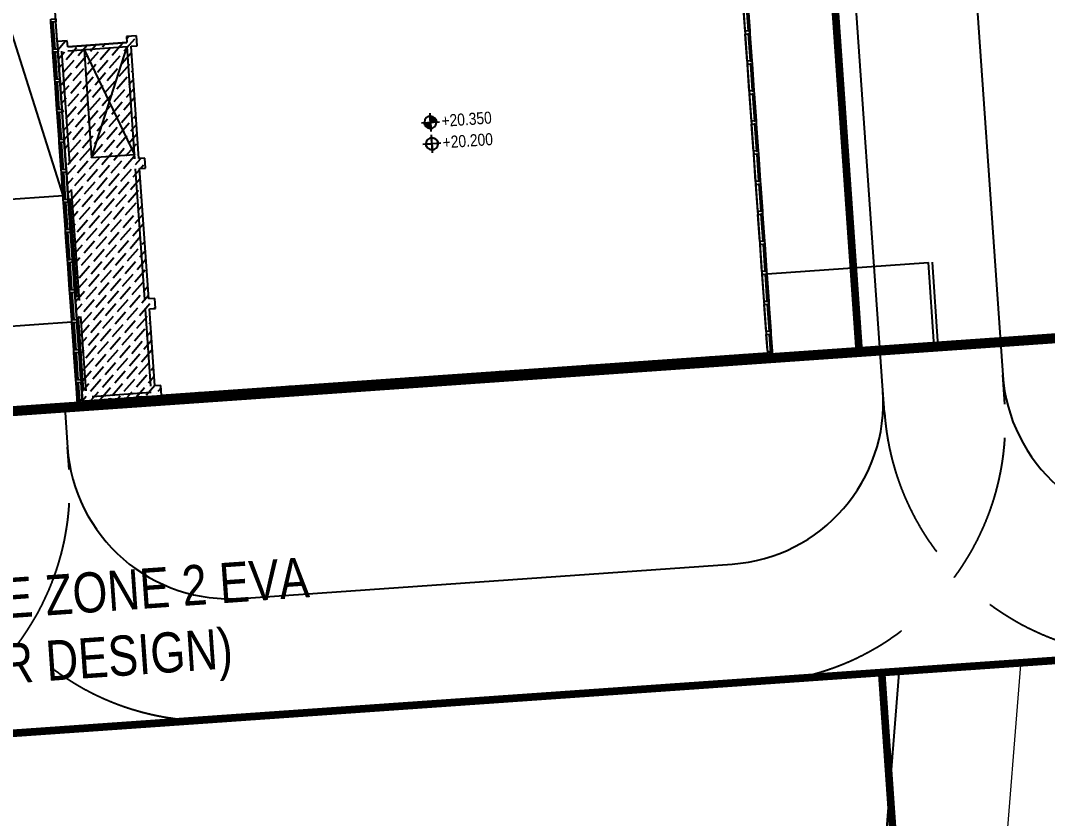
# Model space of a CAD drawing. Header units: millimetres. Extents: x 306 to 836129804, y -168137 to 818603917.
# Drawn here: x 834656733 to 834707865, y 818069631 to 818109355 of the extents above; entities that cross this region are included whole.
import ezdxf

# ---------------------------------------------------------------- set-up
doc = ezdxf.new("R2010")
doc.units = ezdxf.units.MM
doc.header["$LTSCALE"] = 3
for name, pattern in [('ACAD_ISO03W100', [30, 12, -18]), ('DASHED', [0.75, 0.5, -0.25]), ('HIDDEN', [0.375, 0.25, -0.125])]:
    doc.linetypes.add(name, pattern=pattern)
doc.layers.get('Defpoints').update_dxf_attribs({"color": 32})
doc.layers.add('_PARCEL BOUNDARY', color=10, linetype='DASHED')
doc.layers.add('Eva-New', color=1, linetype='ACAD_ISO03W100', lineweight=18)
doc.layers.add('UAJ-00ANNO-t', color=7, linetype='Continuous', lineweight=5)
doc.styles.add('16085_1-300', font='ARIALN.TTF')
doc.styles.add('Style-Arial', font='arial.ttf', dxfattribs={"width": 0.8})

# ---------------------------------------------------------------- blocks, each defined once
blk = doc.blocks.new('P29')
at = {"layer": 'Defpoints', "extrusion": (0, 0, -1)}
h = blk.add_hatch(color=256, dxfattribs=at)
edge = h.paths.add_edge_path(flags=0)
edge.add_line((-835185989, 818163906), (-835185690, 818163885))
edge.add_ellipse((-835185989, 818163906), major_axis=(64, 293), ratio=1, start_angle=188.3496, end_angle=278.3496, ccw=False)
edge.add_line((-835186010, 818163607), (-835185989, 818163906))
h = blk.add_hatch(color=256, dxfattribs=at)
edge = h.paths.add_edge_path(flags=0)
edge.add_line((-835185989, 818163906), (-835186288, 818163927))
edge.add_ellipse((-835185989, 818163906), major_axis=(295, 54), ratio=1, start_angle=75.6948, end_angle=165.6948, ccw=False)
edge.add_line((-835185968, 818164206), (-835185989, 818163906))
at = {"layer": 'Defpoints'}
for p, q in [((835199998, 818192216), (835202781, 818152413)), ((835167412, 818167934), (835167182, 818171226)), ((835201660, 818168449), (835201566, 818169796)), ((835201909, 818168466), (835201815, 818169813)), ((835167189, 818167543), (835167095, 818168890)), ((835167438, 818167560), (835167344, 818168907)), ((835167911, 818167969), (835167412, 818167934)), ((835167911, 818167969), (835167412, 818167934)), ((835167932, 818167670), (835167911, 818167969)), ((835167932, 818167670), (835167911, 818167969)), ((835171353, 818168210), (835170854, 818168175)), ((835171353, 818168210), (835170854, 818168175)), ((835170854, 818168175), (835170875, 818167876)), ((835170854, 818168175), (835170875, 818167876)), ((835171387, 818167711), (835171353, 818168210)), ((835171387, 818167711), (835171353, 818168210)), ((835201764, 818166953), (835201670, 818168299)), ((835202014, 818166970), (835201920, 818168317)), ((835167412, 818167934), (835168664, 818150028)), ((835167838, 818161849), (835167447, 818167436)), ((835168037, 818161863), (835167647, 818167450)), ((835167932, 818167670), (835170875, 818167876)), ((835170875, 818167876), (835167932, 818167670)), ((835170875, 818167876), (835167932, 818167670)), ((835167946, 818167470), (835170889, 818167676)), ((835171279, 818162090), (835170889, 818167676)), ((835171088, 818167690), (835171387, 818167711)), ((835171088, 818167690), (835171387, 818167711)), ((835171479, 818162104), (835171088, 818167690)), ((835171479, 818162104), (835171088, 818167690)), ((835171479, 818162104), (835171088, 818167690)), ((835167294, 818166047), (835167199, 818167393)), ((835167543, 818166064), (835167449, 818167411)), ((835201869, 818165456), (835201775, 818166803)), ((835202118, 818165474), (835202024, 818166820)), ((835167648, 818164568), (835167553, 818165914)), ((835167398, 818164550), (835167304, 818165897)), ((835201973, 818163960), (835201879, 818165307)), ((835202223, 818163977), (835202129, 818165324)), ((835167503, 818163054), (835167409, 818164401)), ((835167752, 818163071), (835167658, 818164418)), ((835202078, 818162464), (835201984, 818163810)), ((835202327, 818162481), (835202233, 818163828)), ((835167607, 818161558), (835167513, 818162904)), ((835167857, 818161575), (835167763, 818162922)), ((835202432, 818160985), (835202338, 818162331)), ((835171778, 818162125), (835171479, 818162104)), ((835171778, 818162125), (835171479, 818162104)), ((835171813, 818161626), (835171778, 818162125)), ((835171813, 818161626), (835171778, 818162125)), ((835202183, 818160967), (835202089, 818162314)), ((835167712, 818160061), (835167618, 818161408)), ((835167961, 818160079), (835167867, 818161425)), ((835171767, 818155107), (835171314, 818161591)), ((835171514, 818161605), (835171813, 818161626)), ((835171514, 818161605), (835171813, 818161626)), ((835171967, 818155121), (835171514, 818161605)), ((835171967, 818155121), (835171514, 818161605)), ((835171967, 818155121), (835171514, 818161605)), ((835202287, 818159471), (835202193, 818160818)), ((835202537, 818159488), (835202443, 818160835)), ((835168315, 818155016), (835167928, 818160552)), ((835168515, 818155030), (835168128, 818160566)), ((835167817, 818158565), (835167722, 818159912)), ((835168066, 818158582), (835167972, 818159929)), ((835202392, 818157975), (835202298, 818159321)), ((835202641, 818157992), (835202547, 818159339)), ((835167921, 818157068), (835167827, 818158415)), ((835168171, 818157086), (835168076, 818158433)), ((835202497, 818156478), (835202402, 818157825)), ((835202746, 818156496), (835202652, 818157842)), ((835168026, 818155572), (835167932, 818156919)), ((835168275, 818155590), (835168181, 818156936)), ((835202601, 818154982), (835202507, 818156329)), ((835202851, 818154999), (835202756, 818156346)), ((835168130, 818154076), (835168036, 818155422)), ((835168380, 818154093), (835168286, 818155440)), ((835172266, 818155142), (835171967, 818155121)), ((835172266, 818155142), (835171967, 818155121)), ((835172301, 818154643), (835172266, 818155142)), ((835172301, 818154643), (835172266, 818155142)), ((835202706, 818153486), (835202612, 818154832)), ((835202955, 818153503), (835202861, 818154850)), ((835168371, 818154218), (835168629, 818150527)), ((835168571, 818154232), (835168829, 818150541)), ((835172071, 818150768), (835171802, 818154608)), ((835172002, 818154622), (835172301, 818154643)), ((835172002, 818154622), (835172301, 818154643)), ((835172270, 818150781), (835172002, 818154622)), ((835172270, 818150781), (835172002, 818154622)), ((835172270, 818150781), (835172002, 818154622)), ((835168235, 818152579), (835168141, 818153926)), ((835168484, 818152597), (835168390, 818153944)), ((835202772, 818152538), (835202716, 818153336)), ((835202890, 818153348), (835202865, 818153346)), ((835202865, 818153346), (835202932, 818152399)), ((835202958, 818152376), (835202890, 818153348)), ((835203039, 818152306), (835202966, 818153353)), ((835168340, 818151083), (835168245, 818152430)), ((835168589, 818151101), (835168495, 818152447)), ((835202781, 818152413), (835172604, 818150304)), ((835197045, 818152012), (835198391, 818152106)), ((835198541, 818152117), (835199888, 818152211)), ((835200037, 818152221), (835201384, 818152316)), ((835201534, 818152326), (835201384, 818152316)), ((835201384, 818152316), (835201402, 818152066)), ((835201534, 818152326), (835202656, 818152404)), ((835201551, 818152077), (835201534, 818152326)), ((835202816, 818152266), (835201544, 818152177)), ((835201544, 818152177), (835201546, 818152152)), ((835201546, 818152152), (835202842, 818152243)), ((835201551, 818152077), (835202923, 818152172)), ((835202781, 818152413), (835202656, 818152404)), ((835202656, 818152404), (835202923, 818152172)), ((835203039, 818152306), (835202772, 818152538)), ((835202772, 818152538), (835202781, 818152413)), ((835202923, 818152172), (835203048, 818152181)), ((835203048, 818152181), (835203039, 818152306)), ((835191059, 818151594), (835192406, 818151688)), ((835192556, 818151698), (835193902, 818151792)), ((835194052, 818151803), (835195399, 818151897)), ((835194069, 818151554), (835195416, 818151648)), ((835195548, 818151908), (835196895, 818152002)), ((835195566, 818151658), (835196913, 818151752)), ((835197062, 818151763), (835198409, 818151857)), ((835198558, 818151867), (835199905, 818151962)), ((835200055, 818151972), (835201402, 818152066)), ((835201402, 818152066), (835201551, 818152077)), ((835183578, 818151071), (835184924, 818151165)), ((835185074, 818151175), (835186421, 818151269)), ((835186570, 818151280), (835187917, 818151374)), ((835186588, 818151031), (835187934, 818151125)), ((835188067, 818151385), (835189413, 818151479)), ((835188084, 818151135), (835189431, 818151229)), ((835189563, 818151489), (835190910, 818151583)), ((835189580, 818151240), (835190927, 818151334)), ((835191077, 818151344), (835192423, 818151438)), ((835192573, 818151449), (835193920, 818151543)), ((835168423, 818149886), (835168350, 818150933)), ((835168425, 818150939), (835168450, 818150940)), ((835168493, 818149967), (835168425, 818150939)), ((835168450, 818150940), (835168517, 818149993)), ((835168655, 818150153), (835168599, 818150951)), ((835172569, 818150802), (835172270, 818150781)), ((835172569, 818150802), (835172270, 818150781)), ((835172604, 818150304), (835172569, 818150802)), ((835172604, 818150304), (835172569, 818150802)), ((835176096, 818150548), (835177443, 818150642)), ((835177592, 818150652), (835178939, 818150746)), ((835179089, 818150757), (835180435, 818150851)), ((835179106, 818150507), (835180453, 818150602)), ((835180585, 818150861), (835181932, 818150956)), ((835180602, 818150612), (835181949, 818150706)), ((835182081, 818150966), (835183428, 818151060)), ((835182099, 818150717), (835183445, 818150811)), ((835183595, 818150821), (835184942, 818150915)), ((835185091, 818150926), (835186438, 818151020)), ((835168423, 818149886), (835168655, 818150153)), ((835168655, 818150153), (835168664, 818150028)), ((835168664, 818150028), (835172604, 818150304)), ((835168789, 818150037), (835169961, 818150119)), ((835169149, 818150263), (835172092, 818150468)), ((835169163, 818150063), (835172106, 818150269)), ((835170110, 818150129), (835171457, 818150223)), ((835171607, 818150234), (835172954, 818150328)), ((835171624, 818149984), (835172971, 818150079)), ((835173103, 818150338), (835174450, 818150433)), ((835173121, 818150089), (835174467, 818150183)), ((835174599, 818150443), (835175946, 818150537)), ((835174617, 818150194), (835175964, 818150288)), ((835176113, 818150298), (835177460, 818150392)), ((835177610, 818150403), (835178956, 818150497)), ((835168432, 818149761), (835168423, 818149886)), ((835168557, 818149770), (835168432, 818149761)), ((835168789, 818150037), (835168557, 818149770)), ((835168557, 818149770), (835169978, 818149869)), ((835168627, 818149851), (835169973, 818149945)), ((835169971, 818149970), (835168650, 818149877)), ((835168664, 818150028), (835168789, 818150037)), ((835169973, 818149945), (835169971, 818149970)), ((835170128, 818149880), (835171475, 818149974))]:
    blk.add_line(p, q, dxfattribs=at)
at = {"layer": 'Defpoints', "ltscale": 0.1}
for p, q in [((835167698, 818160261), (835158301, 818190003)), ((835160416, 818159752), (835167698, 818160261))]:
    blk.add_line(p, q, dxfattribs=at)
at = {"layer": 'Defpoints', "linetype": 'Continuous'}
for p, q in [((835167441, 818167523), (835167823, 818167963)), ((835170749, 818167457), (835171270, 818168056)), ((835170874, 818168085), (835170959, 818168182)), ((835167853, 818167030), (835168374, 818167629)), ((835167874, 818167537), (835167874, 818167537)), ((835167978, 818167657), (835167993, 818167674)), ((835168457, 818167241), (835168889, 818167737)), ((835169061, 818167452), (835169337, 818167768)), ((835169541, 818167035), (835170061, 818167634)), ((835169561, 818167543), (835169561, 818167543)), ((835169666, 818167663), (835169784, 818167799)), ((835170145, 818167246), (835170666, 818167845)), ((835170166, 818167754), (835170166, 818167754)), ((835167472, 818167075), (835167770, 818167418)), ((835167728, 818166402), (835168249, 818167001)), ((835168332, 818166613), (835168853, 818167212)), ((835168353, 818167121), (835168353, 818167121)), ((835168937, 818166824), (835169457, 818167423)), ((835168957, 818167332), (835168957, 818167332)), ((835169416, 818166407), (835169937, 818167007)), ((835170020, 818166619), (835170541, 818167218)), ((835170041, 818167126), (835170041, 818167126)), ((835170624, 818166830), (835171109, 818167388)), ((835170645, 818167337), (835170645, 818167337)), ((835167504, 818166628), (835167645, 818166790)), ((835167749, 818166910), (835167749, 818166910)), ((835168207, 818165985), (835168728, 818166584)), ((835168228, 818166493), (835168228, 818166493)), ((835168812, 818166196), (835169332, 818166795)), ((835168832, 818166704), (835168832, 818166704)), ((835169437, 818166915), (835169437, 818166915)), ((835169895, 818165991), (835170416, 818166590)), ((835169916, 818166499), (835169916, 818166499)), ((835170499, 818166202), (835171020, 818166801)), ((835170520, 818166710), (835170520, 818166710)), ((835171103, 818166413), (835171172, 818166492)), ((835171124, 818166921), (835171124, 818166921)), ((835167603, 818165774), (835168124, 818166373)), ((835167624, 818166282), (835167624, 818166282)), ((835168083, 818165358), (835168603, 818165957)), ((835168687, 818165569), (835169207, 818166168)), ((835168707, 818166077), (835168707, 818166077)), ((835169291, 818165780), (835169812, 818166379)), ((835169312, 818166288), (835169312, 818166288)), ((835169770, 818165363), (835170291, 818165962)), ((835170374, 818165574), (835170895, 818166173)), ((835170395, 818166082), (835170395, 818166082)), ((835170978, 818165785), (835171203, 818166044)), ((835170999, 818166293), (835170999, 818166293)), ((835167597, 818165284), (835167999, 818165746)), ((835168103, 818165866), (835168103, 818165866)), ((835168562, 818164941), (835169083, 818165540)), ((835168583, 818165449), (835168583, 818165449)), ((835169166, 818165152), (835169687, 818165751)), ((835169187, 818165660), (835169187, 818165660)), ((835169791, 818165871), (835169791, 818165871)), ((835170249, 818164947), (835170770, 818165546)), ((835170270, 818165454), (835170270, 818165454)), ((835170853, 818165158), (835171235, 818165596)), ((835170874, 818165665), (835170874, 818165665)), ((835167629, 818164836), (835167874, 818165118)), ((835167958, 818164730), (835168478, 818165329)), ((835167978, 818165238), (835167978, 818165238)), ((835168437, 818164314), (835168958, 818164913)), ((835169041, 818164525), (835169562, 818165124)), ((835169062, 818165032), (835169062, 818165032)), ((835169645, 818164736), (835170166, 818165335)), ((835169666, 818165243), (835169666, 818165243)), ((835170124, 818164319), (835170645, 818164918)), ((835170729, 818164530), (835171249, 818165129)), ((835170749, 818165038), (835170749, 818165038)), ((835167660, 818164388), (835167749, 818164491)), ((835167833, 818164103), (835168353, 818164702)), ((835167853, 818164610), (835167853, 818164610)), ((835168458, 818164821), (835168458, 818164821)), ((835168916, 818163897), (835169437, 818164496)), ((835168937, 818164405), (835168937, 818164405)), ((835169520, 818164108), (835170041, 818164707)), ((835169541, 818164616), (835169541, 818164616)), ((835170145, 818164827), (835170145, 818164827)), ((835170604, 818163902), (835171124, 818164501)), ((835170624, 818164410), (835170624, 818164410)), ((835171229, 818164621), (835171229, 818164621)), ((835167723, 818163492), (835168229, 818164074)), ((835167729, 818163983), (835167729, 818163983)), ((835168312, 818163686), (835168833, 818164285)), ((835168333, 818164194), (835168333, 818164194)), ((835168791, 818163269), (835169312, 818163868)), ((835169395, 818163480), (835169916, 818164079)), ((835169416, 818163988), (835169416, 818163988)), ((835169999, 818163691), (835170520, 818164290)), ((835170020, 818164199), (835170020, 818164199)), ((835170479, 818163275), (835170999, 818163874)), ((835171104, 818163994), (835171104, 818163994)), ((835171208, 818164113), (835171328, 818164252)), ((835167754, 818163044), (835168104, 818163446)), ((835168187, 818163058), (835168708, 818163657)), ((835168208, 818163566), (835168208, 818163566)), ((835168812, 818163777), (835168812, 818163777)), ((835169270, 818162853), (835169791, 818163452)), ((835169291, 818163361), (835169291, 818163361)), ((835169875, 818163064), (835170395, 818163663)), ((835169895, 818163572), (835169895, 818163572)), ((835170499, 818163783), (835170499, 818163783)), ((835170958, 818162858), (835171391, 818163356)), ((835170979, 818163366), (835170979, 818163366)), ((835171083, 818163486), (835171360, 818163804)), ((835168062, 818162431), (835168583, 818163030)), ((835168083, 818162938), (835168083, 818162938)), ((835168666, 818162642), (835169187, 818163241)), ((835168687, 818163150), (835168687, 818163150)), ((835169750, 818162436), (835170270, 818163035)), ((835169770, 818162944), (835169770, 818162944)), ((835170354, 818162647), (835170875, 818163246)), ((835170375, 818163155), (835170375, 818163155)), ((835167785, 818162596), (835167979, 818162819)), ((835167937, 818161803), (835168458, 818162402)), ((835168541, 818162014), (835169062, 818162613)), ((835168562, 818162522), (835168562, 818162522)), ((835169146, 818162225), (835169666, 818162824)), ((835169166, 818162733), (835169166, 818162733)), ((835169625, 818161808), (835170146, 818162408)), ((835170229, 818162020), (835170750, 818162619)), ((835170250, 818162527), (835170250, 818162527)), ((835170833, 818162231), (835171354, 818162830)), ((835170854, 818162738), (835170854, 818162738)), ((835171437, 818162442), (835171454, 818162461)), ((835167817, 818162148), (835167854, 818162191)), ((835167958, 818162311), (835167958, 818162311)), ((835168416, 818161386), (835168937, 818161985)), ((835168437, 818161894), (835168437, 818161894)), ((835169021, 818161597), (835169541, 818162196)), ((835169041, 818162105), (835169041, 818162105)), ((835169646, 818162316), (835169646, 818162316)), ((835170104, 818161392), (835170625, 818161991)), ((835170125, 818161900), (835170125, 818161900)), ((835170708, 818161603), (835171229, 818162202)), ((835170729, 818162111), (835170729, 818162111)), ((835171312, 818161814), (835171570, 818162110)), ((835171333, 818162322), (835171333, 818162322)), ((835167879, 818161252), (835168333, 818161774)), ((835168292, 818160759), (835168812, 818161358)), ((835168896, 818160970), (835169416, 818161569)), ((835168916, 818161478), (835168916, 818161478)), ((835169500, 818161181), (835170021, 818161780)), ((835169521, 818161689), (835169521, 818161689)), ((835169979, 818160764), (835170500, 818161363)), ((835170583, 818160975), (835171104, 818161574)), ((835170604, 818161483), (835170604, 818161483)), ((835171187, 818161186), (835171516, 818161565)), ((835171208, 818161694), (835171208, 818161694)), ((835171554, 818161608), (835171708, 818161785)), ((835167911, 818160805), (835168208, 818161147)), ((835168312, 818161267), (835168312, 818161267)), ((835168771, 818160342), (835169292, 818160941)), ((835168792, 818160850), (835168792, 818160850)), ((835169375, 818160553), (835169896, 818161152)), ((835169396, 818161061), (835169396, 818161061)), ((835170000, 818161272), (835170000, 818161272)), ((835170458, 818160348), (835170979, 818160947)), ((835170479, 818160855), (835170479, 818160855)), ((835171062, 818160559), (835171548, 818161117)), ((835171083, 818161066), (835171083, 818161066)), ((835167942, 818160357), (835168083, 818160519)), ((835168167, 818160131), (835168687, 818160730)), ((835168187, 818160639), (835168187, 818160639)), ((835168646, 818159715), (835169167, 818160314)), ((835169250, 818159926), (835169771, 818160525)), ((835169271, 818160433), (835169271, 818160433)), ((835169854, 818160137), (835170375, 818160736)), ((835169875, 818160644), (835169875, 818160644)), ((835170333, 818159720), (835170854, 818160319)), ((835170938, 818159931), (835171458, 818160530)), ((835170958, 818160439), (835170958, 818160439)), ((835171562, 818160650), (835171562, 818160650)), ((835168042, 818159504), (835168562, 818160103)), ((835168062, 818160011), (835168062, 818160011)), ((835168667, 818160222), (835168667, 818160222)), ((835169125, 818159298), (835169646, 818159897)), ((835169146, 818159806), (835169146, 818159806)), ((835169729, 818159509), (835170250, 818160108)), ((835169750, 818160017), (835169750, 818160017)), ((835170354, 818160228), (835170354, 818160228)), ((835170813, 818159303), (835171333, 818159902)), ((835170833, 818159811), (835170833, 818159811)), ((835171417, 818159514), (835171642, 818159773)), ((835171438, 818160022), (835171438, 818160022)), ((835171542, 818160142), (835171610, 818160221)), ((835168036, 818159013), (835168438, 818159475)), ((835168521, 818159087), (835169042, 818159686)), ((835168542, 818159595), (835168542, 818159595)), ((835169000, 818158670), (835169521, 818159269)), ((835169604, 818158881), (835170125, 818159480)), ((835169625, 818159389), (835169625, 818159389)), ((835170208, 818159092), (835170729, 818159691)), ((835170229, 818159600), (835170229, 818159600)), ((835170688, 818158676), (835171208, 818159275)), ((835171292, 818158887), (835171673, 818159325)), ((835171313, 818159395), (835171313, 818159395)), ((835168067, 818158565), (835168313, 818158847)), ((835168396, 818158459), (835168917, 818159058)), ((835168417, 818158967), (835168417, 818158967)), ((835169021, 818159178), (835169021, 818159178)), ((835169479, 818158254), (835170000, 818158853)), ((835169500, 818158762), (835169500, 818158762)), ((835170084, 818158465), (835170604, 818159064)), ((835170104, 818158973), (835170104, 818158973)), ((835170708, 818159184), (835170708, 818159184)), ((835171167, 818158259), (835171688, 818158858)), ((835171188, 818158767), (835171188, 818158767)), ((835168271, 818157832), (835168792, 818158431)), ((835168292, 818158339), (835168292, 818158339)), ((835168875, 818158043), (835169396, 818158642)), ((835168896, 818158551), (835168896, 818158551)), ((835169959, 818157837), (835170479, 818158436)), ((835169979, 818158345), (835169979, 818158345)), ((835170563, 818158048), (835171084, 818158647)), ((835170584, 818158556), (835170584, 818158556)), ((835171667, 818158350), (835171667, 818158350)), ((835168098, 818158117), (835168188, 818158220)), ((835168161, 818157221), (835168667, 818157803)), ((835168750, 818157415), (835169271, 818158014)), ((835168771, 818157923), (835168771, 818157923)), ((835169354, 818157626), (835169875, 818158225)), ((835169375, 818158134), (835169375, 818158134)), ((835169834, 818157209), (835170354, 818157809)), ((835170438, 818157420), (835170959, 818158020)), ((835170459, 818157928), (835170459, 818157928)), ((835171042, 818157632), (835171563, 818158231)), ((835171063, 818158139), (835171063, 818158139)), ((835171542, 818157723), (835171542, 818157723)), ((835171646, 818157843), (835171767, 818157981)), ((835168167, 818157712), (835168167, 818157712)), ((835168625, 818156787), (835169146, 818157386)), ((835168646, 818157295), (835168646, 818157295)), ((835169230, 818156998), (835169750, 818157597)), ((835169250, 818157506), (835169250, 818157506)), ((835169854, 818157717), (835169854, 818157717)), ((835170313, 818156793), (835170834, 818157392)), ((835170334, 818157301), (835170334, 818157301)), ((835170917, 818157004), (835171438, 818157603)), ((835170938, 818157512), (835170938, 818157512)), ((835171521, 818157215), (835171798, 818157533)), ((835168192, 818156773), (835168542, 818157175)), ((835168501, 818156160), (835169021, 818156759)), ((835169105, 818156371), (835169625, 818156970)), ((835169125, 818156879), (835169125, 818156879)), ((835169709, 818156582), (835170230, 818157181)), ((835169730, 818157090), (835169730, 818157090)), ((835170188, 818156165), (835170709, 818156764)), ((835170792, 818156376), (835171313, 818156975)), ((835170813, 818156884), (835170813, 818156884)), ((835171396, 818156587), (835171830, 818157086)), ((835171417, 818157095), (835171417, 818157095)), ((835168224, 818156325), (835168417, 818156548)), ((835168521, 818156668), (835168521, 818156668)), ((835168980, 818155743), (835169501, 818156342)), ((835169001, 818156251), (835169001, 818156251)), ((835169584, 818155954), (835170105, 818156553)), ((835169605, 818156462), (835169605, 818156462)), ((835170209, 818156673), (835170209, 818156673)), ((835170667, 818155749), (835171188, 818156348)), ((835170688, 818156256), (835170688, 818156256)), ((835171271, 818155960), (835171792, 818156559)), ((835171292, 818156467), (835171292, 818156467)), ((835171876, 818156171), (835171892, 818156190)), ((835168255, 818155877), (835168292, 818155920)), ((835168376, 818155532), (835168896, 818156131)), ((835168396, 818156040), (835168396, 818156040)), ((835168855, 818155116), (835169376, 818155715)), ((835169459, 818155327), (835169980, 818155926)), ((835169480, 818155834), (835169480, 818155834)), ((835170063, 818155538), (835170584, 818156137)), ((835170084, 818156045), (835170084, 818156045)), ((835170542, 818155121), (835171063, 818155720)), ((835171147, 818155332), (835171667, 818155931)), ((835171167, 818155840), (835171167, 818155840)), ((835171751, 818155543), (835171923, 818155742)), ((835171771, 818156051), (835171771, 818156051)), ((835168318, 818154982), (835168771, 818155504)), ((835168876, 818155623), (835168876, 818155623)), ((835169334, 818154699), (835169855, 818155298)), ((835169355, 818155207), (835169355, 818155207)), ((835169938, 818154910), (835170459, 818155509)), ((835169959, 818155418), (835169959, 818155418)), ((835170563, 818155629), (835170563, 818155629)), ((835171022, 818154704), (835171542, 818155303)), ((835171042, 818155212), (835171042, 818155212)), ((835171626, 818154915), (835171955, 818155294)), ((835171647, 818155423), (835171647, 818155423)), ((835168349, 818154534), (835168647, 818154876)), ((835168730, 818154488), (835169251, 818155087)), ((835168751, 818154996), (835168751, 818154996)), ((835169209, 818154071), (835169730, 818154670)), ((835169813, 818154282), (835170334, 818154881)), ((835169834, 818154790), (835169834, 818154790)), ((835170417, 818154493), (835170938, 818155092)), ((835170438, 818155001), (835170438, 818155001)), ((835170897, 818154077), (835171417, 818154676)), ((835171501, 818154288), (835172022, 818154887)), ((835171522, 818154796), (835171522, 818154796)), ((835172126, 818155007), (835172126, 818155007)), ((835172226, 818154638), (835172296, 818154718)), ((835172230, 818155126), (835172242, 818155140)), ((835168380, 818154086), (835168522, 818154248)), ((835168605, 818153860), (835169126, 818154459)), ((835168626, 818154368), (835168626, 818154368)), ((835169230, 818154579), (835169230, 818154579)), ((835169688, 818153655), (835170209, 818154254)), ((835169709, 818154163), (835169709, 818154163)), ((835170293, 818153866), (835170813, 818154465)), ((835170313, 818154374), (835170313, 818154374)), ((835170917, 818154585), (835170917, 818154585)), ((835171376, 818153660), (835171897, 818154259)), ((835171397, 818154168), (835171397, 818154168)), ((835172001, 818154379), (835172001, 818154379)), ((835168480, 818153233), (835169001, 818153832)), ((835168501, 818153740), (835168501, 818153740)), ((835169084, 818153444), (835169605, 818154043)), ((835169105, 818153952), (835169105, 818153952)), ((835170168, 818153238), (835170688, 818153837)), ((835170188, 818153746), (835170188, 818153746)), ((835170772, 818153449), (835171293, 818154048)), ((835170793, 818153957), (835170793, 818153957)), ((835171251, 818153033), (835171772, 818153632)), ((835171876, 818153751), (835171876, 818153751)), ((835171980, 818153871), (835172049, 818153950)), ((835168474, 818152742), (835168876, 818153204)), ((835168959, 818152816), (835169480, 818153415)), ((835168980, 818153324), (835168980, 818153324)), ((835169563, 818153027), (835170084, 818153626)), ((835169584, 818153535), (835169584, 818153535)), ((835170043, 818152610), (835170563, 818153210)), ((835170647, 818152821), (835171168, 818153421)), ((835170668, 818153329), (835170668, 818153329)), ((835171272, 818153540), (835171272, 818153540)), ((835171751, 818153124), (835171751, 818153124)), ((835171855, 818153244), (835172080, 818153502)), ((835168834, 818152188), (835169355, 818152787)), ((835168855, 818152696), (835168855, 818152696)), ((835169439, 818152399), (835169959, 818152998)), ((835169459, 818152907), (835169459, 818152907)), ((835170063, 818153118), (835170063, 818153118)), ((835170522, 818152194), (835171043, 818152793)), ((835170543, 818152702), (835170543, 818152702)), ((835171126, 818152405), (835171647, 818153004)), ((835171147, 818152913), (835171147, 818152913)), ((835171730, 818152616), (835172111, 818153054)), ((835168506, 818152294), (835168751, 818152576)), ((835168709, 818151561), (835169230, 818152160)), ((835169314, 818151772), (835169834, 818152371)), ((835169334, 818152280), (835169334, 818152280)), ((835169918, 818151983), (835170439, 818152582)), ((835169939, 818152491), (835169939, 818152491)), ((835170397, 818151566), (835170918, 818152165)), ((835171001, 818151777), (835171522, 818152376)), ((835171022, 818152285), (835171022, 818152285)), ((835171605, 818151988), (835172126, 818152587)), ((835171626, 818152496), (835171626, 818152496)), ((835168537, 818151846), (835168626, 818151949)), ((835168730, 818152069), (835168730, 818152069)), ((835169189, 818151144), (835169709, 818151743)), ((835169209, 818151652), (835169209, 818151652)), ((835169793, 818151355), (835170314, 818151954)), ((835169814, 818151863), (835169814, 818151863)), ((835170418, 818152074), (835170418, 818152074)), ((835170876, 818151150), (835171397, 818151749)), ((835170897, 818151657), (835170897, 818151657)), ((835171480, 818151361), (835172001, 818151960)), ((835171501, 818151868), (835171501, 818151868)), ((835172085, 818151572), (835172205, 818151711)), ((835172105, 818152079), (835172105, 818152079)), ((835168600, 818150950), (835169105, 818151532)), ((835168605, 818151441), (835168605, 818151441)), ((835169064, 818150517), (835169585, 818151116)), ((835169668, 818150728), (835170189, 818151327)), ((835169689, 818151235), (835169689, 818151235)), ((835170272, 818150939), (835170793, 818151538)), ((835170293, 818151446), (835170293, 818151446)), ((835170751, 818150522), (835171272, 818151121)), ((835171355, 818150733), (835171876, 818151332)), ((835171376, 818151241), (835171376, 818151241)), ((835171960, 818150944), (835172237, 818151263)), ((835171980, 818151452), (835171980, 818151452)), ((835168631, 818150502), (835168980, 818150905)), ((835169085, 818151024), (835169085, 818151024)), ((835169543, 818150100), (835170064, 818150699)), ((835169564, 818150608), (835169564, 818150608)), ((835170147, 818150311), (835170668, 818150910)), ((835170168, 818150819), (835170168, 818150819)), ((835170772, 818151030), (835170772, 818151030)), ((835171251, 818150613), (835171251, 818150613)), ((835171325, 818150214), (835171751, 818150704)), ((835171835, 818150316), (835172268, 818150815)), ((835171855, 818150824), (835171855, 818150824)), ((835172439, 818150527), (835172578, 818150687)), ((835168662, 818150054), (835168856, 818150277)), ((835168960, 818150397), (835168960, 818150397)), ((835169086, 818150058), (835169460, 818150488)), ((835170043, 818150191), (835170043, 818150191)), ((835170429, 818150152), (835170543, 818150282)), ((835170647, 818150402), (835170647, 818150402)), ((835170877, 818150183), (835171147, 818150493)), ((835172221, 818150277), (835172231, 818150288)), ((835172335, 818150408), (835172335, 818150408))]:
    blk.add_line(p, q, dxfattribs=at)
at = {"layer": 'Defpoints', "linetype": 'Continuous', "ltscale": 0.2}
for p, q in [((835168744, 818167526), (835171265, 818162289)), ((835168744, 818167526), (835169120, 818162139)), ((835169120, 818162139), (835170889, 818167676)), ((835171265, 818162289), (835169120, 818162139))]:
    blk.add_line(p, q, dxfattribs=at)
at = {"layer": 'Defpoints', "extrusion": (0, 0, -1)}
for p, q in [((835185546, 818163875), (835186444, 818163938)), ((835185690, 818163885), (835185989, 818163906)), ((835185958, 818164355), (835186020, 818163457)), ((835185989, 818163906), (835185968, 818164206)), ((835186288, 818163927), (835185989, 818163906)), ((835185989, 818163906), (835186010, 818163607)), ((835186513, 818162866), (835185615, 818162803)), ((835185771, 818162814), (835186070, 818162835)), ((835186102, 818162386), (835186039, 818163284)), ((835186070, 818162835), (835186049, 818163134)), ((835186369, 818162856), (835186070, 818162835)), ((835186070, 818162835), (835186091, 818162536))]:
    blk.add_line(p, q, dxfattribs=at)
at = {"layer": 'Defpoints', "ltscale": 0.075}
for p, q in [((835167961, 818160079), (835168161, 818160093)), ((835168401, 818155222), (835168061, 818160086)), ((835168501, 818155229), (835168301, 818155215)), ((835168375, 818154168), (835168574, 818154182)), ((835168725, 818150584), (835168474, 818154175)), ((835168825, 818150591), (835168626, 818150577))]:
    blk.add_line(p, q, dxfattribs=at)
at = {"layer": 'Defpoints', "ltscale": 2}
for p, q in [((835202755, 818156371), (835210785, 818156932)), ((835211078, 818152743), (835210785, 818156932)), ((835211277, 818152757), (835210985, 818156946)), ((835168138, 818153952), (835160857, 818153443)), ((835203048, 818152181), (835211078, 818152743)), ((835168432, 818149761), (835161150, 818149252))]:
    blk.add_line(p, q, dxfattribs=at)
at = {"layer": 'Defpoints'}
for points in [[(835201740, 818169808), (835201715, 818169806), (835201809, 818168459), (835201834, 818168461)], [(835167084, 818169039), (835167334, 818169057), (835167344, 818168907), (835167095, 818168890)], [(835167170, 818168895), (835167195, 818168897), (835167289, 818167550), (835167264, 818167548)], [(835201909, 818168466), (835201660, 818168449), (835201670, 818168299), (835201920, 818168317)], [(835201844, 818168312), (835201819, 818168310), (835201913, 818166963), (835201938, 818166965)], [(835167189, 818167543), (835167438, 818167560), (835167449, 818167411), (835167199, 818167393)], [(835167275, 818167399), (835167300, 818167400), (835167394, 818166054), (835167369, 818166052)], [(835202014, 818166970), (835201764, 818166953), (835201775, 818166803), (835202024, 818166820)], [(835201949, 818166815), (835201924, 818166813), (835202018, 818165467), (835202043, 818165468)], [(835167294, 818166047), (835167543, 818166064), (835167553, 818165914), (835167304, 818165897)], [(835167379, 818165902), (835167404, 818165904), (835167498, 818164557), (835167473, 818164555)], [(835202118, 818165474), (835201869, 818165456), (835201879, 818165307), (835202129, 818165324)], [(835202053, 818165319), (835202028, 818165317), (835202123, 818163970), (835202148, 818163972)], [(835167398, 818164550), (835167648, 818164568), (835167658, 818164418), (835167409, 818164401)], [(835167484, 818164406), (835167509, 818164408), (835167603, 818163061), (835167578, 818163059)], [(835202223, 818163977), (835201973, 818163960), (835201984, 818163810), (835202233, 818163828)], [(835202158, 818163823), (835202133, 818163821), (835202227, 818162474), (835202252, 818162476)], [(835167503, 818163054), (835167752, 818163071), (835167763, 818162922), (835167513, 818162904)], [(835167589, 818162909), (835167613, 818162911), (835167708, 818161565), (835167683, 818161563)], [(835202327, 818162481), (835202078, 818162464), (835202089, 818162314), (835202338, 818162331)], [(835202263, 818162326), (835202238, 818162324), (835202332, 818160978), (835202357, 818160979)], [(835167607, 818161558), (835167857, 818161575), (835167867, 818161425), (835167618, 818161408)], [(835167693, 818161413), (835167718, 818161415), (835167812, 818160068), (835167787, 818160066)], [(835202432, 818160985), (835202183, 818160967), (835202193, 818160818), (835202443, 818160835)], [(835202367, 818160830), (835202342, 818160828), (835202436, 818159481), (835202461, 818159483)], [(835167712, 818160061), (835167961, 818160079), (835167972, 818159929), (835167722, 818159912)], [(835167798, 818159917), (835167823, 818159919), (835167917, 818158572), (835167892, 818158570)], [(835202537, 818159488), (835202287, 818159471), (835202298, 818159321), (835202547, 818159339)], [(835202472, 818159333), (835202447, 818159332), (835202541, 818157985), (835202566, 818157987)], [(835167817, 818158565), (835168066, 818158582), (835168076, 818158433), (835167827, 818158415)], [(835167902, 818158420), (835167927, 818158422), (835168021, 818157075), (835167997, 818157074)], [(835202641, 818157992), (835202392, 818157975), (835202402, 818157825), (835202652, 818157842)], [(835202576, 818157837), (835202552, 818157835), (835202646, 818156489), (835202671, 818156490)], [(835167921, 818157068), (835168171, 818157086), (835168181, 818156936), (835167932, 818156919)], [(835168007, 818156924), (835168032, 818156926), (835168126, 818155579), (835168101, 818155577)], [(835202746, 818156496), (835202497, 818156478), (835202507, 818156329), (835202756, 818156346)], [(835202681, 818156341), (835202656, 818156339), (835202750, 818154992), (835202775, 818154994)], [(835168026, 818155572), (835168275, 818155590), (835168286, 818155440), (835168036, 818155422)], [(835168112, 818155428), (835168137, 818155429), (835168231, 818154083), (835168206, 818154081)], [(835202851, 818154999), (835202601, 818154982), (835202612, 818154832), (835202861, 818154850)], [(835202786, 818154844), (835202761, 818154843), (835202855, 818153496), (835202880, 818153498)], [(835168130, 818154076), (835168380, 818154093), (835168390, 818153944), (835168141, 818153926)], [(835168216, 818153931), (835168241, 818153933), (835168335, 818152586), (835168310, 818152585)], [(835202955, 818153503), (835202706, 818153486), (835202716, 818153336), (835202966, 818153353)], [(835168235, 818152579), (835168484, 818152597), (835168495, 818152447), (835168245, 818152430)], [(835168321, 818152435), (835168346, 818152437), (835168440, 818151090), (835168415, 818151088)], [(835198558, 818151867), (835198541, 818152117), (835198391, 818152106), (835198409, 818151857)], [(835200055, 818151972), (835200037, 818152221), (835199888, 818152211), (835199905, 818151962)], [(835201396, 818152141), (835201395, 818152166), (835200048, 818152072), (835200050, 818152047)], [(835191077, 818151344), (835191059, 818151594), (835190910, 818151583), (835190927, 818151334)], [(835192573, 818151449), (835192556, 818151698), (835192406, 818151688), (835192423, 818151438)], [(835193915, 818151618), (835193913, 818151643), (835192566, 818151549), (835192568, 818151524)], [(835194069, 818151554), (835194052, 818151803), (835193902, 818151792), (835193920, 818151543)], [(835195411, 818151723), (835195409, 818151748), (835194062, 818151654), (835194064, 818151629)], [(835195566, 818151658), (835195548, 818151908), (835195399, 818151897), (835195416, 818151648)], [(835196907, 818151828), (835196905, 818151853), (835195559, 818151758), (835195561, 818151733)], [(835197062, 818151763), (835197045, 818152012), (835196895, 818152002), (835196913, 818151752)], [(835198404, 818151932), (835198402, 818151957), (835197055, 818151863), (835197057, 818151838)], [(835199900, 818152037), (835199898, 818152062), (835198551, 818151968), (835198553, 818151943)], [(835168340, 818151083), (835168589, 818151101), (835168599, 818150951), (835168350, 818150933)], [(835185091, 818150926), (835185074, 818151175), (835184924, 818151165), (835184942, 818150915)], [(835186433, 818151095), (835186431, 818151120), (835185084, 818151026), (835185086, 818151001)], [(835186588, 818151031), (835186570, 818151280), (835186421, 818151269), (835186438, 818151020)], [(835187929, 818151200), (835187927, 818151225), (835186581, 818151131), (835186582, 818151106)], [(835188084, 818151135), (835188067, 818151385), (835187917, 818151374), (835187934, 818151125)], [(835189426, 818151305), (835189424, 818151330), (835188077, 818151235), (835188079, 818151210)], [(835189580, 818151240), (835189563, 818151489), (835189413, 818151479), (835189431, 818151229)], [(835190922, 818151409), (835190920, 818151434), (835189573, 818151340), (835189575, 818151315)], [(835192418, 818151514), (835192416, 818151539), (835191070, 818151445), (835191071, 818151420)], [(835177610, 818150403), (835177592, 818150652), (835177443, 818150642), (835177460, 818150392)], [(835178951, 818150572), (835178949, 818150597), (835177603, 818150503), (835177604, 818150478)], [(835179106, 818150507), (835179089, 818150757), (835178939, 818150746), (835178956, 818150497)], [(835180447, 818150677), (835180446, 818150702), (835179099, 818150608), (835179101, 818150583)], [(835180602, 818150612), (835180585, 818150861), (835180435, 818150851), (835180453, 818150602)], [(835181944, 818150782), (835181942, 818150806), (835180595, 818150712), (835180597, 818150687)], [(835182099, 818150717), (835182081, 818150966), (835181932, 818150956), (835181949, 818150706)], [(835183440, 818150886), (835183438, 818150911), (835182092, 818150817), (835182093, 818150792)], [(835183595, 818150821), (835183578, 818151071), (835183428, 818151060), (835183445, 818150811)], [(835184936, 818150991), (835184935, 818151016), (835183588, 818150922), (835183590, 818150897)], [(835170128, 818149880), (835170110, 818150129), (835169961, 818150119), (835169978, 818149869)], [(835171469, 818150049), (835171468, 818150074), (835170121, 818149980), (835170123, 818149955)], [(835171624, 818149984), (835171607, 818150234), (835171457, 818150223), (835171475, 818149974)], [(835172966, 818150154), (835172964, 818150179), (835171617, 818150085), (835171619, 818150060)], [(835173121, 818150089), (835173103, 818150338), (835172954, 818150328), (835172971, 818150079)], [(835174462, 818150259), (835174460, 818150283), (835173114, 818150189), (835173115, 818150164)], [(835174617, 818150194), (835174599, 818150443), (835174450, 818150433), (835174467, 818150183)], [(835175958, 818150363), (835175957, 818150388), (835174610, 818150294), (835174612, 818150269)], [(835176113, 818150298), (835176096, 818150548), (835175946, 818150537), (835175964, 818150288)], [(835177455, 818150468), (835177453, 818150493), (835176106, 818150399), (835176108, 818150374)]]:
    blk.add_lwpolyline(points, close=True, dxfattribs=at)
at = {"layer": 'Defpoints', "extrusion": (0, 0, -1)}
for centre, major_axis in [((835185989, 818163906), (203, -221)), ((835186070, 818162835), (-203, 221))]:
    blk.add_ellipse(centre, major_axis=major_axis, ratio=1, dxfattribs=at)
for centre, major_axis, start_param, end_param in [((835185989, 818163906), (64, -293), 0.145728, 1.716525), ((835185989, 818163906), (295, -54), 4.462716, 6.033512), ((835186070, 818162835), (-64, 293), 0.145728, 1.716525), ((835186070, 818162835), (-295, 54), 4.462716, 6.033512)]:
    blk.add_ellipse(centre, major_axis=major_axis, ratio=1, start_param=start_param, end_param=end_param, dxfattribs=at)
at = {"layer": 'Defpoints', "style": '16085_1-300'}
for s, p in [('+20.350', (835186565, 818163676)), ('+20.200', (835186624, 818162605))]:
    blk.add_text(s, height=600, rotation=3.9989, dxfattribs=at).set_placement(p)
blk = doc.blocks.new('PB1')
at = {"layer": '_PARCEL BOUNDARY', "ltscale": 5, "const_width": 500, "flags": 128}
blk.add_lwpolyline([(834854731, 817545399), (834858529, 817489069), (834620586, 817472439), (834611000, 817471769), (834606247, 817538666)], dxfattribs=at)
at = {"layer": '_PARCEL BOUNDARY', "ltscale": 5, "const_width": 382}
for points in [[(834693862, 817544099), (834698492, 817477884)], [(834623997, 817456639), (834699612, 817461924)]]:
    blk.add_lwpolyline(points, dxfattribs=at)
at = {"layer": '_PARCEL BOUNDARY', "ltscale": 5, "const_width": 382, "flags": 128}
blk.add_lwpolyline([(834716671, 817411492), (834703203, 817410562), (834699612, 817461924), (834745090, 817465102), (834748993, 817413729)], close=True, dxfattribs=at)

msp = doc.modelspace()

# ---------------------------------------------------------------- linework, layer by layer
at = {"layer": 'Defpoints', "linetype": 'HIDDEN', "ltscale": 10000}
for p, q in [((834705736, 818090260), (834705635, 818091709)), ((834699751, 818089843), (834699674, 818090947)), ((834659150, 818087004), (834659073, 818088108))]:
    msp.add_line(p, q, dxfattribs=at)
at = {"layer": 'Defpoints', "linetype": 'Continuous', "ltscale": 0.01}
for points in [[(834652949, 818089680), (834658934, 818090098), (834659074, 818088101, 0.414214), (834667719, 818080585), (834692159, 818082294, 0.414213), (834699674, 818090939), (834698029, 818114478, 0.131652), (834696664, 818118442), (834695939, 818119517, -0.131652), (834693748, 818125880), (834692561, 818142862, 0.393916), (834684481, 818150397, 0.005417), (834678036, 818150136), (834677732, 818156128, -0.011019), (834692911, 818156564), (834711989, 818156691)], [(834712029, 818150691), (834706663, 818150655, 0.41227), (834698617, 818142555), (834699713, 818126592, 0.131652), (834701078, 818122628), (834701803, 818121553, -0.131652), (834703994, 818115190), (834705635, 818091708, 0.414214), (834714280, 818084193)], [(834706718, 817978556, -0.151067), (834705313, 817986166), (834706493, 817996168, 0.130647), (834705902, 818000287), (834698920, 818016696, -0.083313), (834697914, 818020879), (834697540, 818026234, -0.148716), (834699231, 818033609), (834700727, 818036217, 0.19056), (834701583, 818042113), (834699159, 818052351, -0.078188), (834698850, 818056380), (834700485, 818076861), (834645104, 818072990)]]:
    msp.add_lwpolyline(points, format="xyb", dxfattribs=at)
at = {"layer": 'Defpoints', "linetype": 'HIDDEN', "ltscale": 10000}
for centre, start, end in [((834692768, 818089354), 273.9989, 3.9989), ((834712719, 818090750), 183.9989, 273.9989), ((834646182, 818086097), 273.9989, 3.9989), ((834666133, 818087492), 183.9989, 273.9989)]:
    msp.add_arc(centre, 13000, start, end, dxfattribs=at)
at = {"layer": 'Eva-New', "linetype": 'Continuous', "ltscale": 0.01}
msp.add_lwpolyline([(834706539, 818077286), (834737970, 818079484), (834744902, 817980326, -0.397115), (834737860, 817971728), (834723980, 817969934, -0.313987), (834715766, 817974210), (834712177, 817981065, -0.151067), (834711308, 817985771), (834712486, 817995755, 0.130647), (834711537, 818002367), (834704514, 818018875, -0.083313), (834703887, 818021482), (834703549, 818026319, -0.148716), (834704602, 818030914), (834706148, 818033609, 0.19056), (834707522, 818043072), (834705031, 818053593, -0.078298), (834704839, 818056107)], format="xyb", close=True, dxfattribs=at)

# ---------------------------------------------------------------- block references
for name, p in [('PB1', (-1, 614971)), ('P29', (-508850, -59618))]:
    msp.add_blockref(name, p)

# ---------------------------------------------------------------- texts
at = {"layer": 'UAJ-00ANNO-t', "style": 'Style-Arial', "width": 0.8}
for s, p in [('FUTURE ZONE 2 EVA', (834648367, 818079058)), ('(UNDER DESIGN)', (834648771, 818075824))]:
    msp.add_text(s, height=2000, rotation=4, dxfattribs=at).set_placement(p)

doc.saveas('drawing.dxf')
